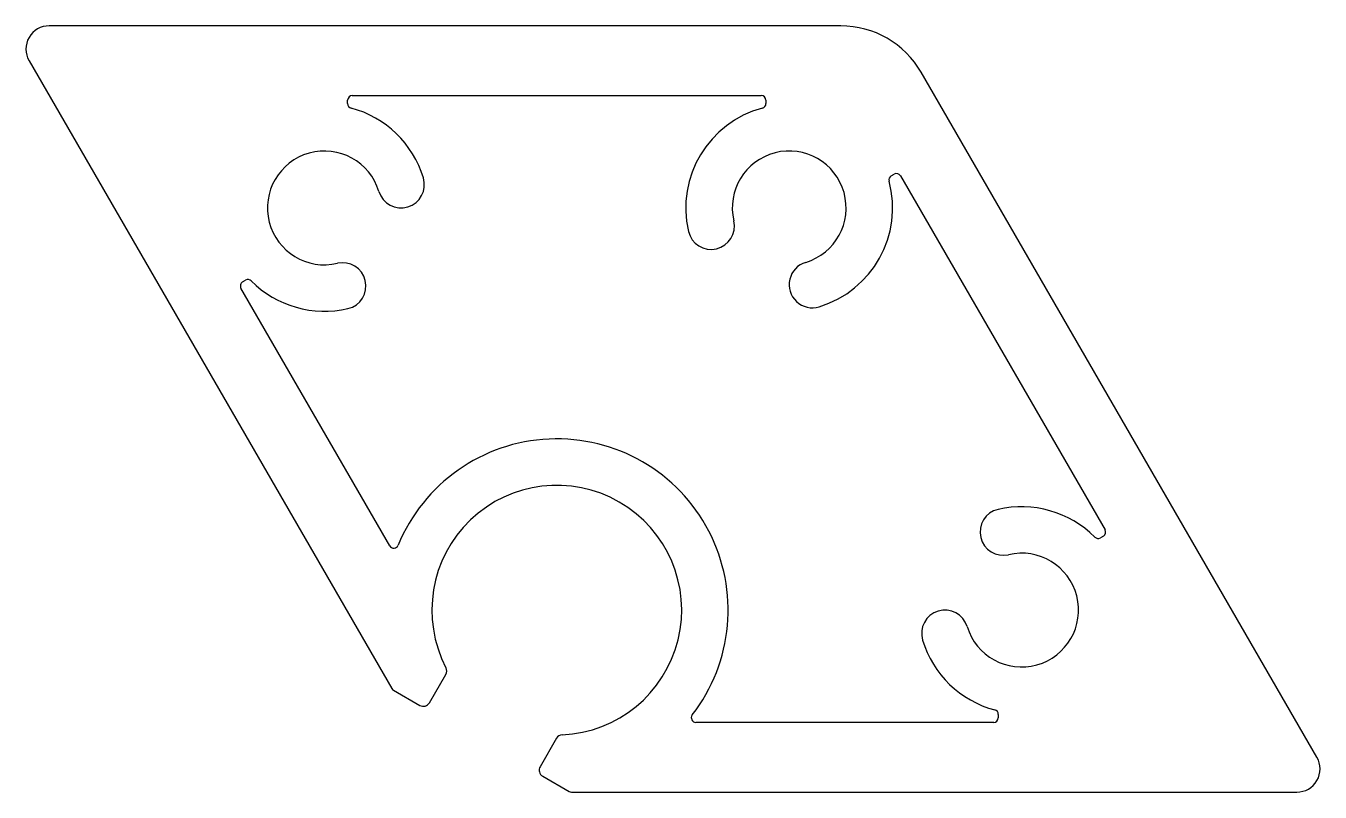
# Model space of a CAD drawing. Extents: x 1111.4 to 1167.1, y 1635.4 to 1668.4.
import ezdxf

# ---------------------------------------------------------------- set-up
doc = ezdxf.new("R2010")
doc.units = 0
doc.layers.get('0').update_dxf_attribs({"linetype": 'CONTINUOUS'})

msp = doc.modelspace()

# ---------------------------------------------------------------- linework, layer by layer
for p, q in [((1146.439, 1668.376), (1112.376, 1668.376)), ((1111.51, 1666.876), (1127.117, 1639.843)), ((1166.935, 1636.876), (1149.903, 1666.376)), ((1125.422, 1665.376), (1143.022, 1665.376)), ((1125.222, 1665.028), (1125.222, 1665.176)), ((1143.222, 1665.176), (1143.222, 1665.028)), ((1148.613, 1661.916), (1148.741, 1661.99)), ((1149.014, 1661.916), (1157.814, 1646.674)), ((1127.037, 1645.981), (1120.631, 1657.077)), ((1120.704, 1657.35), (1120.832, 1657.424)), ((1157.741, 1646.401), (1157.613, 1646.328)), ((1128.741, 1639.221), (1129.448, 1640.446)), ((1127.19, 1639.77), (1128.331, 1639.111)), ((1153.222, 1638.723), (1153.222, 1638.576)), ((1153.022, 1638.376), (1140.21, 1638.376)), ((1134.211, 1637.696), (1133.504, 1636.471)), ((1133.614, 1636.061), (1134.755, 1635.402)), ((1134.855, 1635.376), (1166.069, 1635.376))]:
    msp.add_line(p, q)
for centre, radius, start, end in [((1112.376, 1667.376), 1, 90, 210), ((1146.439, 1664.376), 4, 30, 90), ((1125.422, 1665.176), 0.2, 90, 180), ((1143.022, 1665.176), 0.2, 0, 90), ((1125.422, 1665.028), 0.2, 180, 255.0448), ((1124.222, 1660.536), 4.45, 16.8493, 75.0448), ((1144.222, 1660.536), 4.45, 104.9552, 193.1507), ((1143.022, 1665.028), 0.2, 284.9552, 360), ((1124.222, 1660.536), 2.45, 16.8493, 283.1507), ((1144.222, 1660.536), 2.45, 286.8493, 193.1507), ((1148.713, 1661.743), 0.2, 120, 195.0448), ((1148.841, 1661.816), 0.2, 30, 120), ((1127.524, 1661.536), 1, 196.8493, 16.8493), ((1144.222, 1660.536), 4.45, 286.8493, 15.0448), ((1140.863, 1659.751), 1, 193.1507, 13.1507), ((1125.007, 1657.176), 1, 283.1507, 103.1507), ((1145.222, 1657.234), 1, 106.8493, 286.8493), ((1120.932, 1657.25), 0.2, 44.9552, 120), ((1120.804, 1657.177), 0.2, 120, 210), ((1124.222, 1660.536), 4.45, 224.9552, 283.1507), ((1134.222, 1643.215), 7.375, 322.229, 157.771), ((1134.222, 1643.215), 5.375, 272.5099, 207.4901), ((1153.437, 1646.575), 1, 103.1507, 283.1507), ((1154.222, 1643.215), 4.45, 44.9552, 103.1507), ((1157.513, 1646.501), 0.2, 224.9552, 300), ((1157.641, 1646.574), 0.2, 300, 30), ((1127.21, 1646.081), 0.2, 210, 337.771), ((1154.222, 1643.215), 2.45, 196.8493, 103.1507), ((1150.92, 1642.215), 1, 16.8493, 196.8493), ((1154.222, 1643.215), 4.45, 196.8493, 255.0448), ((1129.188, 1640.596), 0.3, 330, 27.4901), ((1127.29, 1639.943), 0.2, 210, 240), ((1128.481, 1639.371), 0.3, 240, 330), ((1140.21, 1638.576), 0.2, 142.229, 270), ((1153.022, 1638.576), 0.2, 270, 0), ((1153.022, 1638.723), 0.2, 0, 75.0448), ((1134.471, 1637.546), 0.3, 92.5099, 150), ((1166.069, 1636.376), 1, 270, 30), ((1133.764, 1636.321), 0.3, 150, 240), ((1134.855, 1635.576), 0.2, 240, 270)]:
    msp.add_arc(centre, radius, start, end)

doc.saveas('drawing.dxf')
